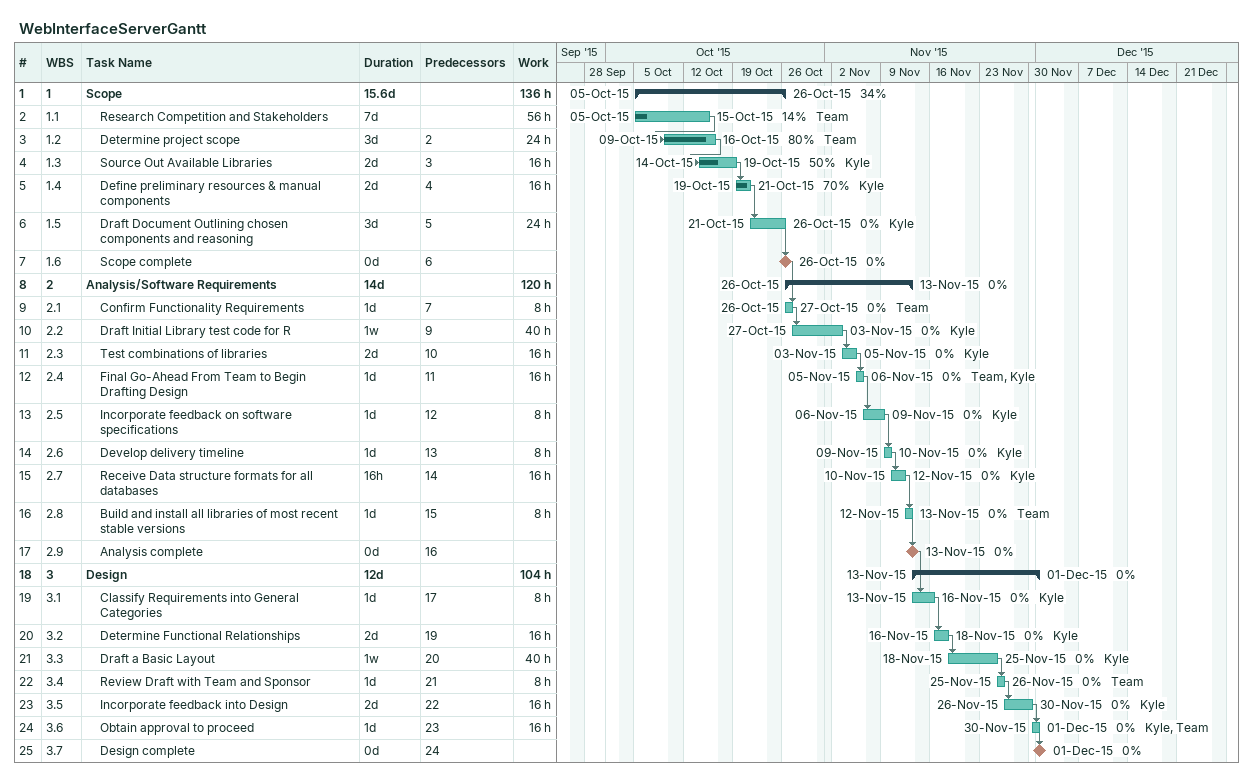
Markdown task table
WebInterfaceServerGantt

| ID | WBS | Task | Duration | Start | Finish | Predecessors | Resources | % complete | Work (h) |
|---|---|---|---|---|---|---|---|---|---|
| 1 | 1 | **Scope** | 15.6d | 2015-10-05 | 2015-10-26 |  |  | 34 | 136 |
| 2 | 1.1 | Research Competition and Stakeholders | 7d | 2015-10-05 | 2015-10-15 |  | Team | 14 | 56 |
| 3 | 1.2 | Determine project scope | 3d | 2015-10-09 | 2015-10-16 | 2 | Team | 80 | 24 |
| 4 | 1.3 | Source Out Available Libraries | 2d | 2015-10-14 | 2015-10-19 | 3 | Kyle | 50 | 16 |
| 5 | 1.4 | Define preliminary resources & manual components | 2d | 2015-10-19 | 2015-10-21 | 4 | Kyle | 70 | 16 |
| 6 | 1.5 | Draft Document Outlining chosen components and reasoning | 3d | 2015-10-21 | 2015-10-26 | 5 | Kyle | 0 | 24 |
| 7 | 1.6 | Scope complete | 0d | 2015-10-26 | 2015-10-26 | 6 |  | 0 |  |
| 8 | 2 | **Analysis/Software Requirements** | 14d | 2015-10-26 | 2015-11-13 |  |  | 0 | 120 |
| 9 | 2.1 | Confirm Functionality Requirements | 1d | 2015-10-26 | 2015-10-27 | 7 | Team | 0 | 8 |
| 10 | 2.2 | Draft Initial Library test code for R | 1w | 2015-10-27 | 2015-11-03 | 9 | Kyle | 0 | 40 |
| 11 | 2.3 | Test combinations of libraries | 2d | 2015-11-03 | 2015-11-05 | 10 | Kyle | 0 | 16 |
| 12 | 2.4 | Final Go-Ahead From Team to Begin Drafting Design | 1d | 2015-11-05 | 2015-11-06 | 11 | Team, Kyle | 0 | 16 |
| 13 | 2.5 | Incorporate feedback on software specifications | 1d | 2015-11-06 | 2015-11-09 | 12 | Kyle | 0 | 8 |
| 14 | 2.6 | Develop delivery timeline | 1d | 2015-11-09 | 2015-11-10 | 13 | Kyle | 0 | 8 |
| 15 | 2.7 | Receive Data structure formats for all databases | 16h | 2015-11-10 | 2015-11-12 | 14 | Kyle | 0 | 16 |
| 16 | 2.8 | Build and install all libraries of most recent stable versions | 1d | 2015-11-12 | 2015-11-13 | 15 | Team | 0 | 8 |
| 17 | 2.9 | Analysis complete | 0d | 2015-11-13 | 2015-11-13 | 16 |  | 0 |  |
| 18 | 3 | **Design** | 12d | 2015-11-13 | 2015-12-01 |  |  | 0 | 104 |
| 19 | 3.1 | Classify Requirements into General Categories | 1d | 2015-11-13 | 2015-11-16 | 17 | Kyle | 0 | 8 |
| 20 | 3.2 | Determine Functional Relationships | 2d | 2015-11-16 | 2015-11-18 | 19 | Kyle | 0 | 16 |
| 21 | 3.3 | Draft a Basic Layout | 1w | 2015-11-18 | 2015-11-25 | 20 | Kyle | 0 | 40 |
| 22 | 3.4 | Review Draft with Team and Sponsor | 1d | 2015-11-25 | 2015-11-26 | 21 | Team | 0 | 8 |
| 23 | 3.5 | Incorporate feedback into Design | 2d | 2015-11-26 | 2015-11-30 | 22 | Kyle | 0 | 16 |
| 24 | 3.6 | Obtain approval to proceed | 1d | 2015-11-30 | 2015-12-01 | 23 | Kyle, Team | 0 | 16 |
| 25 | 3.7 | Design complete | 0d | 2015-12-01 | 2015-12-01 | 24 |  | 0 |  |
